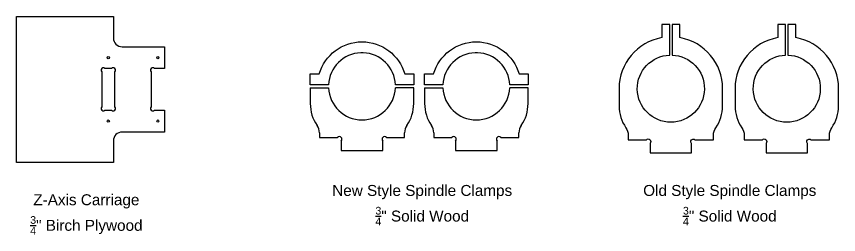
# Model space of a CAD drawing. Header units: millimetres. Extents: x 65 to 2545, y -22 to 553.
# Drawn here: x 1417 to 2545, y 83 to 382 of the extents above; entities that cross this region are included whole.
import ezdxf

# ---------------------------------------------------------------- set-up
doc = ezdxf.new("R2010")
doc.units = ezdxf.units.MM
doc.header["$MEASUREMENT"] = 0
for name, color, linetype in [('NC-3.18mm 1FL Upcut', 254, 'Continuous'), ('NC-6.35mm 1FL Upcut', 7, 'Continuous'), ('NC-Drill', 6, 'Continuous'), ('Text', 150, 'Continuous')]:
    doc.layers.add(name, color=color, linetype=linetype)

msp = doc.modelspace()

# ---------------------------------------------------------------- linework, layer by layer
for points in [[(1549.702304474968, 211.6775544164338), (1549.702304474968, 182.1775544164315), (1416.702304474968, 182.1775544164313), (1416.702304474968, 382.1775544164296), (1549.702304474968, 382.1775544164296), (1549.702304474968, 352.6775544164272, 0.4142135623730951), (1561.702304474968, 340.6775544164272), (1619.702304474968, 340.6775544164272), (1619.702304474968, 310.7165544164272), (1606.180926040261, 310.7165544164272, 1.006104354706941), (1601.663304474968, 306.1989328511349), (1601.663304474968, 258.1561759817264, 1.006104354706951), (1606.180926040261, 253.6385544164339), (1619.702304474968, 253.6385544164339), (1619.702304474968, 223.6775544164339), (1561.702304474968, 223.6775544164339, 0.4142135623730952)], [(1538.180926040261, 253.6385544164339), (1547.223682909676, 253.6385544164339, 1.006104354706941), (1551.741304474968, 258.1561759817266), (1551.741304474968, 306.1989328511345, 1.006104354706937), (1547.223682909676, 310.7165544164272), (1538.180926040261, 310.7165544164272, 1.006104354706941), (1533.663304474968, 306.1989328511345), (1533.663304474968, 258.1561759817266, 1.006104354706941)]]:
    msp.add_lwpolyline(points, format="xyb", close=True)
at = {"layer": 'NC-3.18mm 1FL Upcut'}
for points in [[(2281.054579041865, 213.2429984767833, -1), (2286.083522469663, 208.2140550489839), (2286.083522469663, 195.242998476785), (2343.083522469657, 195.2429984767869), (2343.083522469659, 208.2140550489841, -1), (2348.112465897453, 213.2429984767871), (2373.08352246966, 213.2429984767878), (2373.08352246966, 219.5929984767877, -0.1526109228480499), (2376.208522469658, 229.5929984767791, 0.1526109228480453), (2385.583522469659, 259.5929984767877), (2385.583522469658, 283.2429984767882, 0.3632779255119329), (2327.083522469662, 353.1339850201156), (2327.08352246966, 371.1339850201158), (2316.171022469663, 371.1339850201156), (2316.171022469657, 329.2155973129404, -57.9354953298407), (2312.996022469656, 329.2155973129404), (2312.996022469656, 371.1339850201156), (2302.08352246966, 371.133985020115), (2302.083522469661, 353.1339850201167, 0.3632779255119768), (2243.583522469659, 283.242998476784), (2243.583522469662, 259.5929984767837, 0.1526109228480059), (2252.958522469661, 229.5929984767838, -0.1526109228480042), (2256.08352246966, 219.5929984767841), (2256.083522469661, 213.2429984767841)], [(2440.154527618633, 213.2429984767833, -1), (2445.183471046431, 208.2140550489839), (2445.183471046431, 195.242998476785), (2502.183471046425, 195.2429984767869), (2502.183471046427, 208.2140550489841, -1), (2507.212414474221, 213.2429984767871), (2532.183471046428, 213.2429984767878), (2532.183471046428, 219.5929984767877, -0.1526109228480499), (2535.308471046426, 229.5929984767791, 0.1526109228480453), (2544.683471046427, 259.5929984767877), (2544.683471046426, 283.2429984767882, 0.3632779255119329), (2486.18347104643, 353.1339850201156), (2486.183471046428, 371.1339850201158), (2475.270971046431, 371.1339850201156), (2475.270971046425, 329.2155973129404, -57.9354953298407), (2472.095971046424, 329.2155973129404), (2472.095971046424, 371.1339850201156), (2461.183471046428, 371.133985020115), (2461.18347104643, 353.1339850201167, 0.3632779255119768), (2402.683471046427, 283.242998476784), (2402.68347104643, 259.5929984767837, 0.1526109228480059), (2412.058471046429, 229.5929984767838, -0.1526109228480042), (2415.183471046428, 219.5929984767841), (2415.183471046429, 213.2429984767841)]]:
    msp.add_lwpolyline(points, format="xyb", close=True, dxfattribs=at)
at = {"layer": 'NC-6.35mm 1FL Upcut'}
for p, q in [((1819.820029696276, 284.4179984767791), (1819.820029696278, 262.7679984767842)), ((1819.820029696275, 284.417998476779), (1844.863528523971, 284.4179984767822)), ((1961.820029696275, 284.4179984767841), (1936.776530868582, 284.4179984767837)), ((1961.820029696276, 262.7679984767837), (1961.820029696275, 284.4179984767841)), ((1976.697067467856, 284.4179984767791), (1976.697067467859, 262.7679984767842)), ((1976.697067467856, 284.417998476779), (2001.740566295552, 284.4179984767822)), ((2118.697067467857, 284.4179984767841), (2093.653568640164, 284.4179984767837)), ((2118.697067467857, 262.7679984767837), (2118.697067467857, 284.4179984767841)), ((1832.320029696276, 222.7679984767842), (1832.320029696276, 216.4179984767841)), ((1832.320029696276, 216.4179984767841), (1857.291086268481, 216.4179984767841)), ((1924.348973124067, 216.4179984767841), (1949.320029696275, 216.4179984767841)), ((1949.320029696275, 216.4179984767841), (1949.320029696275, 222.7679984767842)), ((1989.197067467856, 222.7679984767842), (1989.197067467856, 216.4179984767841)), ((1989.197067467856, 216.4179984767841), (2014.168124040063, 216.4179984767841)), ((2081.226010895648, 216.4179984767841), (2106.197067467856, 216.4179984767841)), ((2106.197067467856, 216.4179984767841), (2106.197067467856, 222.7679984767842)), ((1862.320029696278, 211.3890550489819), (1862.320029696278, 198.4179984767841)), ((1919.320029696271, 198.4179984767841), (1919.320029696271, 211.3890550489833)), ((2019.197067467858, 211.3890550489819), (2019.197067467858, 198.4179984767841)), ((2076.197067467852, 198.4179984767841), (2076.197067467852, 211.3890550489833)), ((1862.320029696278, 198.4179984767841), (1919.320029696271, 198.4179984767841)), ((2019.197067467858, 198.4179984767841), (2076.197067467852, 198.4179984767841))]:
    msp.add_line(p, q, dxfattribs=at)
for points in [[(1936.77653086858, 288.4179984767841, 0.3915452959531802), (1892.407529696281, 332.3905973129385, 0.0172605756507285), (1889.23252969627, 332.3905973129385, 0.3915452959531802), (1844.863528523971, 288.4179984767841), (1819.820029696275, 288.4179984767843), (1819.820029696276, 303.4179984767808), (1832.236755632767, 303.4179984767811, -0.751067616198829), (1949.403303759783, 303.4179984767843), (1961.820029696275, 303.417998476784), (1961.820029696275, 288.4179984767842)], [(2093.653568640161, 288.4179984767841, 0.3915452959531802), (2049.284567467862, 332.3905973129385, 0.0172605756507285), (2046.109567467851, 332.3905973129385, 0.3915452959531802), (2001.740566295552, 288.4179984767841), (1976.697067467856, 288.4179984767843), (1976.697067467856, 303.4179984767808), (1989.113793404348, 303.4179984767811, -0.751067616198829), (2106.280341531364, 303.4179984767843), (2118.697067467856, 303.417998476784), (2118.697067467856, 288.4179984767842)]]:
    msp.add_lwpolyline(points, format="xyb", close=True, dxfattribs=at)
for centre, radius, start, end in [((1890.820029696275, 286.4179984767842), 46, 182.491906368983, 357.5080936310202), ((2047.697067467856, 286.4179984767842), 46, 182.491906368983, 357.5080936310202), ((1872.507529696289, 262.767998476785), 52.68750000001073, 180, 214.708049272517), ((1909.132529696262, 262.7679984767837), 52.68750000001375, 325.2919507274782, 0), ((2029.38456746787, 262.767998476785), 52.68750000001073, 180, 214.708049272517), ((2066.009567467844, 262.7679984767837), 52.68750000001375, 325.2919507274782, 0), ((1814.757529696272, 222.7679984767841), 17.56250000000356, 0, 34.70804927251196), ((1966.882529696259, 222.7679984767842), 17.56249999998373, 145.2919507274781, 180), ((1971.634567467853, 222.7679984767841), 17.56250000000356, 0, 34.70804927251196), ((2123.75956746784, 222.7679984767842), 17.56249999998373, 145.2919507274781, 180), ((1859.805557982378, 213.9035267628822), 3.556000000000167, 314.9999999999913, 134.9999999999913), ((1921.83450141017, 213.9035267628822), 3.556000000000118, 45.00000000005015, 224.9999999999903), ((2016.68259575396, 213.9035267628822), 3.556000000000167, 314.9999999999913, 134.9999999999913), ((2078.711539181751, 213.9035267628822), 3.556000000000118, 45.00000000005015, 224.9999999999903)]:
    msp.add_arc(centre, radius, start, end, dxfattribs=at)
at = {"layer": 'NC-Drill'}
for centre, radius in [((1542.702304474968, 325.6775544164272), 1.587500000000003), ((1610.702304474968, 325.6775544164272), 1.587500000000003), ((1542.702304474968, 238.6775544164318), 1.587500000000003), ((1610.702304474968, 238.6775544164318), 1.587499999999995)]:
    msp.add_circle(centre, radius, dxfattribs=at)

# ---------------------------------------------------------------- texts
at = {"layer": 'Text', "linetype": 'Continuous', "char_height": 15, "attachment_point": 2}
for s, insert in [('{\\fArial|b0|i0|c0|p34;New Style Spindle Clamps}', (1973.432745692702, 151.2009406114325)), ('{\\fArial|b0|i0|c0|p34;Old Style Spindle Clamps}', (2395.417060907909, 151.2009406114325)), ('{\\fArial|b0|i0|c0|p34;Z-Axis Carriage}', (1512.622305657093, 138.4619736965566)), ('\\A1;{\\fArial|b0|i0|c0|p34;\\H0.7x;\\S3/4;\\H1.4286x;" Solid Wood}', (1973.432745692702, 121.2009406114325)), ('\\A1;{\\fArial|b0|i0|c0|p34;\\H0.7x;\\S3/4;\\H1.4286x;" \\H0.99998x;Solid Wood}', (2395.417060907909, 121.2009406114325)), ('\\A1;{\\fArial|b0|i0|c0|p34;\\H0.7x;\\S3/4;\\H1.4286x;" Birch Plywood}', (1512.622305657093, 108.4619736965567))]:
    msp.add_mtext_dynamic_manual_height_columns(s, width=447.9786026601905, gutter_width=1, heights=[0], dxfattribs=dict(at, insert=insert))

doc.saveas('drawing.dxf')
